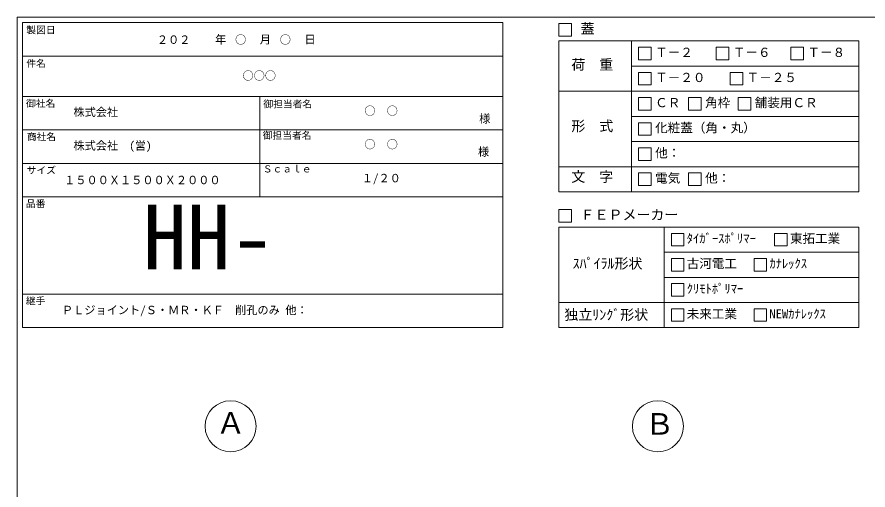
# Model space of a CAD drawing. Units: millimetres, scale not verified. Extents: x -6420 to 6420, y -3025 to 3025.
# Drawn here: x -1740 to 2323, y 767 to 3025 of the extents above; entities that cross this region are included whole.
import ezdxf
from ezdxf.enums import TextEntityAlignment as Align

# ---------------------------------------------------------------- set-up
doc = ezdxf.new("R2010")
doc.units = ezdxf.units.MM
doc.header["$LTSCALE"] = 20
for name, color, linetype, lineweight in [('0-2_waku', 7, 'Continuous', 18), ('0-3_gaikei', 7, 'Continuous', 18), ('0-D_文字１', 7, 'Continuous', 18), ('1-4_文字２', 7, 'Continuous', 5)]:
    doc.layers.add(name, color=color, linetype=linetype, lineweight=lineweight)
doc.styles.add('ＭＳ ゴシック', font='')
doc.styles.get('ＭＳ ゴシック').set_extended_font_data('MS Gothic')

msp = doc.modelspace()

# ---------------------------------------------------------------- linework, layer by layer
at = {"layer": '0-2_waku'}
for p, q in [((-1740, 3025.04), (-1740, -2674.96)), ((-1713.33, 2998.37), (-1713.33, 1542.37)), ((-1713.33, 2998.37), (580, 2998.37)), ((-1713.33, 2998.37), (-1713.33, 1542.37)), ((-1713.33, 2998.37), (580, 2998.37)), ((-1713.33, 2998.37), (-1713.33, 1542.37)), ((580, 2998.37), (580, 1542.37)), ((846.67, 2910.67), (2280, 2910.67)), ((846.67, 2910.67), (846.67, 2190.67)), ((1194.22, 2910.67), (1194.22, 2190.67)), ((2280, 2910.67), (2280, 2190.67)), ((-1713.33, 2838.37), (580, 2838.37)), ((-1713.33, 2838.37), (580, 2838.37)), ((-1713.33, 2838.37), (580, 2838.37)), ((-1713.33, 2838.37), (580, 2838.37)), ((1194.22, 2790.67), (2280, 2790.67)), ((-1713.33, 2646.37), (580, 2646.37)), ((-1713.33, 2646.37), (580, 2646.37)), ((-580, 2646.37), (-580, 2166.37)), ((846.67, 2670.67), (2280, 2670.67)), ((1194.22, 2550.67), (2280, 2550.67)), ((-1713.33, 2486.37), (580, 2486.37)), ((1194.22, 2430.67), (2280, 2430.67)), ((-1713.33, 2326.37), (580, 2326.37)), ((846.67, 2310.67), (2280, 2310.67)), ((-1713.33, 2166.37), (580, 2166.37)), ((846.67, 2190.67), (2280, 2190.67)), ((846.67, 2022.37), (2280, 2022.37)), ((846.67, 2022.37), (846.67, 1542.37)), ((1350.42, 2022.37), (1350.42, 1542.37)), ((2280, 2022.37), (2280, 1542.37)), ((1350.42, 1902.37), (2280, 1902.37)), ((1350.42, 1782.37), (2280, 1782.37)), ((-1713.33, 1702.37), (580, 1702.37)), ((846.67, 1662.37), (2280, 1662.37)), ((-1713.33, 1542.37), (580, 1542.37)), ((846.67, 1542.37), (2280, 1542.37)), ((846.67, 1542.37), (2280, 1542.37))]:
    msp.add_line(p, q, dxfattribs=at)
msp.add_lwpolyline([(-1740, 3025.04), (6420, 3025.04), (6420, -2674.96)], dxfattribs=at)
at = {"layer": '0-3_gaikei'}
for centre in [(-720, 1071.73), (1320, 1071.73)]:
    msp.add_circle(centre, 121.88, dxfattribs=at)
at = {"layer": '0-D_文字１'}
for p, q in [((846.67, 2994.42), (846.67, 2934.42)), ((846.67, 2934.42), (906.67, 2934.42)), ((1227.96, 2880.67), (1287.96, 2880.67)), ((1227.96, 2880.67), (1227.96, 2820.67)), ((1227.96, 2880.67), (1227.96, 2820.67)), ((1227.96, 2880.67), (1287.96, 2880.67)), ((1227.96, 2880.67), (1227.96, 2820.67)), ((1227.96, 2880.67), (1287.96, 2880.67)), ((1287.96, 2880.67), (1287.96, 2820.67)), ((1287.96, 2880.67), (1287.96, 2820.67)), ((1287.96, 2880.67), (1287.96, 2820.67)), ((1598.74, 2880.67), (1658.74, 2880.67)), ((1598.74, 2880.67), (1598.74, 2820.67)), ((1658.74, 2880.67), (1658.74, 2820.67)), ((1955.01, 2880.67), (2015.01, 2880.67)), ((1955.01, 2880.67), (1955.01, 2820.67)), ((2015.01, 2880.67), (2015.01, 2820.67)), ((1227.96, 2820.67), (1287.96, 2820.67)), ((1227.96, 2820.67), (1287.96, 2820.67)), ((1227.96, 2820.67), (1287.96, 2820.67)), ((1598.74, 2820.67), (1658.74, 2820.67)), ((1955.01, 2820.67), (2015.01, 2820.67)), ((1227.96, 2760.67), (1287.96, 2760.67)), ((1227.96, 2760.67), (1227.96, 2700.67)), ((1287.96, 2760.67), (1287.96, 2700.67)), ((1664.6, 2760.67), (1724.6, 2760.67)), ((1664.6, 2760.67), (1664.6, 2700.67)), ((1724.6, 2760.67), (1724.6, 2700.67)), ((1227.96, 2700.67), (1287.96, 2700.67)), ((1664.6, 2700.67), (1724.6, 2700.67)), ((1227.96, 2640.67), (1287.96, 2640.67)), ((1227.96, 2640.67), (1227.96, 2580.67)), ((1227.96, 2640.67), (1227.96, 2580.67)), ((1287.96, 2640.67), (1287.96, 2580.67)), ((1287.96, 2640.67), (1287.96, 2580.67)), ((1466.62, 2640.67), (1526.62, 2640.67)), ((1466.62, 2640.67), (1466.62, 2580.67)), ((1526.62, 2640.67), (1526.62, 2580.67)), ((1703.29, 2640.67), (1763.29, 2640.67)), ((1703.29, 2640.67), (1703.29, 2580.67)), ((1763.29, 2640.67), (1763.29, 2580.67)), ((1227.96, 2580.67), (1287.96, 2580.67)), ((1227.96, 2580.67), (1287.96, 2580.67)), ((1466.62, 2580.67), (1526.62, 2580.67)), ((1703.29, 2580.67), (1763.29, 2580.67)), ((1227.96, 2520.67), (1227.96, 2460.67)), ((1287.96, 2520.67), (1287.96, 2460.67)), ((1227.96, 2460.67), (1287.96, 2460.67)), ((1227.96, 2400.67), (1287.96, 2400.67)), ((1227.96, 2400.67), (1227.96, 2340.67)), ((1227.96, 2400.67), (1227.96, 2340.67)), ((1287.96, 2400.67), (1287.96, 2340.67)), ((1287.96, 2400.67), (1287.96, 2340.67)), ((1227.96, 2340.67), (1287.96, 2340.67)), ((1227.96, 2340.67), (1287.96, 2340.67)), ((1227.96, 2280.67), (1227.96, 2220.67)), ((1466.62, 2280.67), (1466.62, 2220.67)), ((1227.96, 2220.67), (1287.96, 2220.67)), ((1466.62, 2220.67), (1526.62, 2220.67)), ((846.67, 2106.12), (846.67, 2046.12)), ((846.67, 2046.12), (906.67, 2046.12)), ((1384.16, 1992.37), (1384.16, 1932.37)), ((1876.94, 1992.37), (1936.94, 1992.37)), ((1876.94, 1992.37), (1876.94, 1932.37)), ((1876.94, 1992.37), (1936.94, 1992.37)), ((1876.94, 1992.37), (1876.94, 1932.37)), ((1876.94, 1992.37), (1936.94, 1992.37)), ((1876.94, 1992.37), (1876.94, 1932.37)), ((1936.94, 1992.37), (1936.94, 1932.37)), ((1936.94, 1992.37), (1936.94, 1932.37)), ((1936.94, 1992.37), (1936.94, 1932.37)), ((1384.16, 1932.37), (1444.16, 1932.37)), ((1876.94, 1932.37), (1936.94, 1932.37)), ((1876.94, 1932.37), (1936.94, 1932.37)), ((1876.94, 1932.37), (1936.94, 1932.37)), ((1384.16, 1872.37), (1444.16, 1872.37)), ((1384.16, 1872.37), (1384.16, 1812.37)), ((1444.16, 1872.37), (1444.16, 1812.37)), ((1778.7, 1872.37), (1778.7, 1812.37)), ((1384.16, 1812.37), (1444.16, 1812.37)), ((1778.7, 1812.37), (1838.7, 1812.37)), ((1384.16, 1752.37), (1384.16, 1692.37)), ((1384.16, 1692.37), (1444.16, 1692.37)), ((1384.16, 1632.37), (1444.16, 1632.37)), ((1384.16, 1632.37), (1384.16, 1572.37)), ((1444.16, 1632.37), (1444.16, 1572.37)), ((1778.7, 1632.37), (1838.7, 1632.37)), ((1778.7, 1632.37), (1778.7, 1572.37)), ((1838.7, 1632.37), (1838.7, 1572.37)), ((1384.16, 1572.37), (1444.16, 1572.37)), ((1778.7, 1572.37), (1838.7, 1572.37))]:
    msp.add_line(p, q, dxfattribs=at)
for points in [[(846.67, 2994.42), (906.67, 2994.42), (906.67, 2934.42)], [(846.67, 2994.42), (906.67, 2994.42), (906.67, 2934.42)], [(1227.96, 2640.67), (1287.96, 2640.67), (1287.96, 2580.67)], [(1227.96, 2640.67), (1227.96, 2580.67), (1287.96, 2580.67)], [(1227.96, 2520.67), (1287.96, 2520.67), (1287.96, 2460.67)], [(1227.96, 2400.67), (1287.96, 2400.67), (1287.96, 2340.67)], [(1227.96, 2400.67), (1227.96, 2340.67), (1287.96, 2340.67)], [(1227.96, 2280.67), (1287.96, 2280.67), (1287.96, 2220.67)], [(1466.62, 2280.67), (1526.62, 2280.67), (1526.62, 2220.67)], [(846.67, 2106.12), (906.67, 2106.12), (906.67, 2046.12)], [(1384.16, 1992.37), (1444.16, 1992.37), (1444.16, 1932.37)], [(1778.7, 1872.37), (1838.7, 1872.37), (1838.7, 1812.37)], [(1384.16, 1752.37), (1444.16, 1752.37), (1444.16, 1692.37)]]:
    msp.add_lwpolyline(points, dxfattribs=at)

# ---------------------------------------------------------------- texts
at = {"layer": '0-D_文字１', "style": 'ＭＳ ゴシック'}
for s, height, p in [('製図日', 33.24, (-1695.64, 2936.44)), ('蓋', 48.88, (950.78, 2930.53)), ('\u3000\u3000年\u3000\u3000\u3000月\u3000\u3000\u3000日', 39.1, (-900.92, 2886.3)), ('Ｔ－２', 43.99, (1306.81, 2821.32)), ('Ｔ－６', 43.99, (1677.59, 2821.32)), ('Ｔ－８', 43.99, (2033.87, 2821.32)), ('件名', 33.24, (-1695.64, 2776.44)), ('荷\u3000重', 48.88, (906.62, 2758.93)), ('Ｔ－２０', 43.99, (1306.81, 2701.32)), ('Ｔ－２５', 43.99, (1743.46, 2701.32)), ('角枠', 43.99, (1545.48, 2581.32)), ('舗装用ＣＲ', 43.99, (1782.15, 2581.32)), ('御社名', 33.24, (-1696.94, 2585.77)), ('御担当者名', 33.24, (-563.72, 2582.82)), ('御担当者名', 33.24, (-563.72, 2582.82)), ('ＣＲ', 43.99, (1306.81, 2581.32)), ('様', 39.1, (466.6, 2508.81)), ('形\u3000式', 48.88, (906.62, 2465.65)), ('化粧蓋（角・丸）', 43.99, (1306.81, 2461.32)), ('御担当者名', 33.24, (-566.67, 2433.08)), ('商社名', 33.24, (-1693.46, 2427.05)), ('様', 39.1, (460.61, 2350.26)), ('他：', 43.99, (1306.81, 2341.32)), ('Ｓｃａｌｅ', 33.24, (-566.67, 2273.08)), ('サイズ', 33.24, (-1693.46, 2267.05)), ('１/２０', 39.1, (-94.07, 2224.27)), ('文\u3000字', 48.88, (906.62, 2223.67)), ('電気', 43.99, (1306.81, 2221.32)), ('他：', 43.99, (1545.48, 2221.32)), ('１５００Ｘ１５００Ｘ２０００', 39.1, (-1514.73, 2215.27)), ('品番', 33.24, (-1697.46, 2107.52)), ('HH-', 307.9, (-1139.03, 1728.81)), ('ＦＥＰメーカー', 48.88, (950.78, 2042.23)), ('ﾀｲｶﾞｰｽﾎﾟﾘﾏｰ', 43.99, (1457.45, 1933.02)), ('東拓工業', 43.99, (1950.23, 1933.02)), ('ｽﾊﾟｲﾗﾙ形状', 48.88, (912.82, 1809.49)), ('古河電工', 43.99, (1457.45, 1813.02)), ('ｶﾅﾚｯｸｽ', 43.99, (1851.99, 1813.02)), ('ｸﾘﾓﾄﾎﾟﾘﾏｰ', 43.99, (1457.45, 1693.02)), ('継手', 33.24, (-1697.46, 1643.52)), ('ＰＬジョイント/Ｓ・ＭＲ・ＫＦ\u3000削孔のみ 他：', 39.1, (-1525.35, 1594.64)), ('独立ﾘﾝｸﾞ形状', 48.88, (873.45, 1564.85)), ('未来工業', 43.99, (1457.45, 1573.02)), ('NEWｶﾅﾚｯｸｽ', 43.99, (1851.99, 1573.02)), ('Ａ', 103.1, (-789.98, 1004.79)), ('Ｂ', 103.1, (1257.35, 1000.14))]:
    msp.add_text(s, height=height, dxfattribs=at).set_placement(p, align=Align.BOTTOM_LEFT)
at = {"layer": '1-4_文字２', "style": 'ＭＳ ゴシック'}
for s, p in [('\u3000\u3000２０２\u3000\u3000\u3000\u3000○\u3000\u3000\u3000○', (-1178.89, 2885.26)), ('○○○', (-663.31, 2713.49)), ('○\u3000○', (-81.62, 2545.66)), ('株式会社', (-1470.67, 2539.81)), ('○\u3000○', (-81.62, 2385.66)), ('株式会社\u3000(営)', (-1470.67, 2379.81))]:
    msp.add_text(s, height=39.1, dxfattribs=at).set_placement(p, align=Align.BOTTOM_LEFT)

doc.saveas('drawing.dxf')
